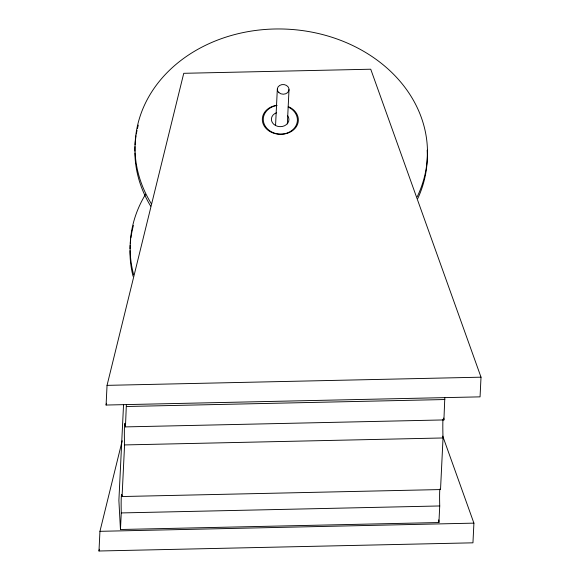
<?xml version="1.0" encoding="UTF-8"?>
<svg xmlns="http://www.w3.org/2000/svg" width="580" height="580" viewBox="0 0 580 580"><rect width="100%" height="100%" fill="white"/><g stroke="black" fill="none" stroke-linecap="round" stroke-linejoin="round"><path stroke-width="0.87" d="M442.75 436.124L473.911 523.138L472.954 542.822L98.984 551L99.941 531.323L122.199 440.778M106.089 405.036L107.046 385.359L183.751 73.305L370.736 69.216L481.016 377.181L480.059 396.858L106.089 405.036L106.524 403.281M123.554 404.572L118.885 500.438L120.459 529.504L438.915 522.537L439.727 505.963A16.581 0.79 88.7 0 1 439.821 489.049M120.459 529.504L121.271 512.93A16.581 0.79 88.7 0 1 121.271 497.459A16.581 0.79 88.7 0 1 122.068 496.531L124.577 444.933A16.914 0.805 88.7 0 1 124.49 426.22A16.914 0.805 88.7 0 1 125.454 426.895L443.91 419.927L444.809 397.771M125.454 426.895L126.353 404.738M275.565 125.251L277.327 89.124M287.346 123.917L289.014 89.603M442.946 419.26A16.914 0.805 88.7 0 0 443.033 437.965L440.524 489.563L122.068 496.531M98.984 551L99.419 549.245M107.046 385.359L481.016 377.181M126.447 406.5L444.903 399.533M124.577 444.933L443.033 437.965M121.271 512.93L439.727 505.963M99.941 531.323L473.911 523.138M438.777 519.89L438.915 522.537M288.702 106.822A17.552 14.529 2.8 0 1 293.567 129.855A17.552 14.529 2.8 0 1 265.611 126.701A17.552 14.529 2.8 0 1 276.776 105.473M287.477 115.514A8.78 7.264 2.8 0 1 284.555 125.758A8.78 7.264 2.8 0 1 272.325 122.561A8.78 7.264 2.8 0 1 276.675 112.687M443.729 418.049A16.914 0.805 88.7 0 1 443.91 419.927M288.144 107.01A17.552 14.529 2.8 0 1 292.132 130.282A17.552 14.529 2.8 0 1 264.212 126.027A17.552 14.529 2.8 0 1 277.015 105.313M133.647 274.666A146.283 121.075 2.8 0 1 145.616 194.227M133.037 276.211A146.283 121.075 2.8 0 1 129.978 250.632M130.014 248.82A146.283 121.075 2.8 0 1 130.174 245.188M130.304 243.375A146.283 121.075 2.8 0 1 130.667 239.75M130.899 237.938A146.283 121.075 2.8 0 1 133.407 225.489M151.322 203.681A146.283 121.075 2.8 0 1 273.97 29.015A146.283 121.075 2.8 0 1 417.209 196.772M427.17 150.184A146.283 121.075 2.8 0 1 417.817 198.418M150.691 206.19A146.283 121.075 2.8 0 1 134.879 152.975M134.864 151.17A146.283 121.075 2.8 0 1 134.966 146.638M135.06 144.819A146.283 121.075 2.8 0 1 136.046 135.771M136.344 133.973A146.283 121.075 2.8 0 1 137.032 130.399M137.416 128.629A146.283 121.075 2.8 0 1 138.294 125.121M278.907 92.619A5.851 4.843 2.8 0 0 288.775 90.843A5.851 4.843 2.8 0 0 281.829 84.629A5.851 4.843 2.8 0 0 278.907 92.619"/></g></svg>
